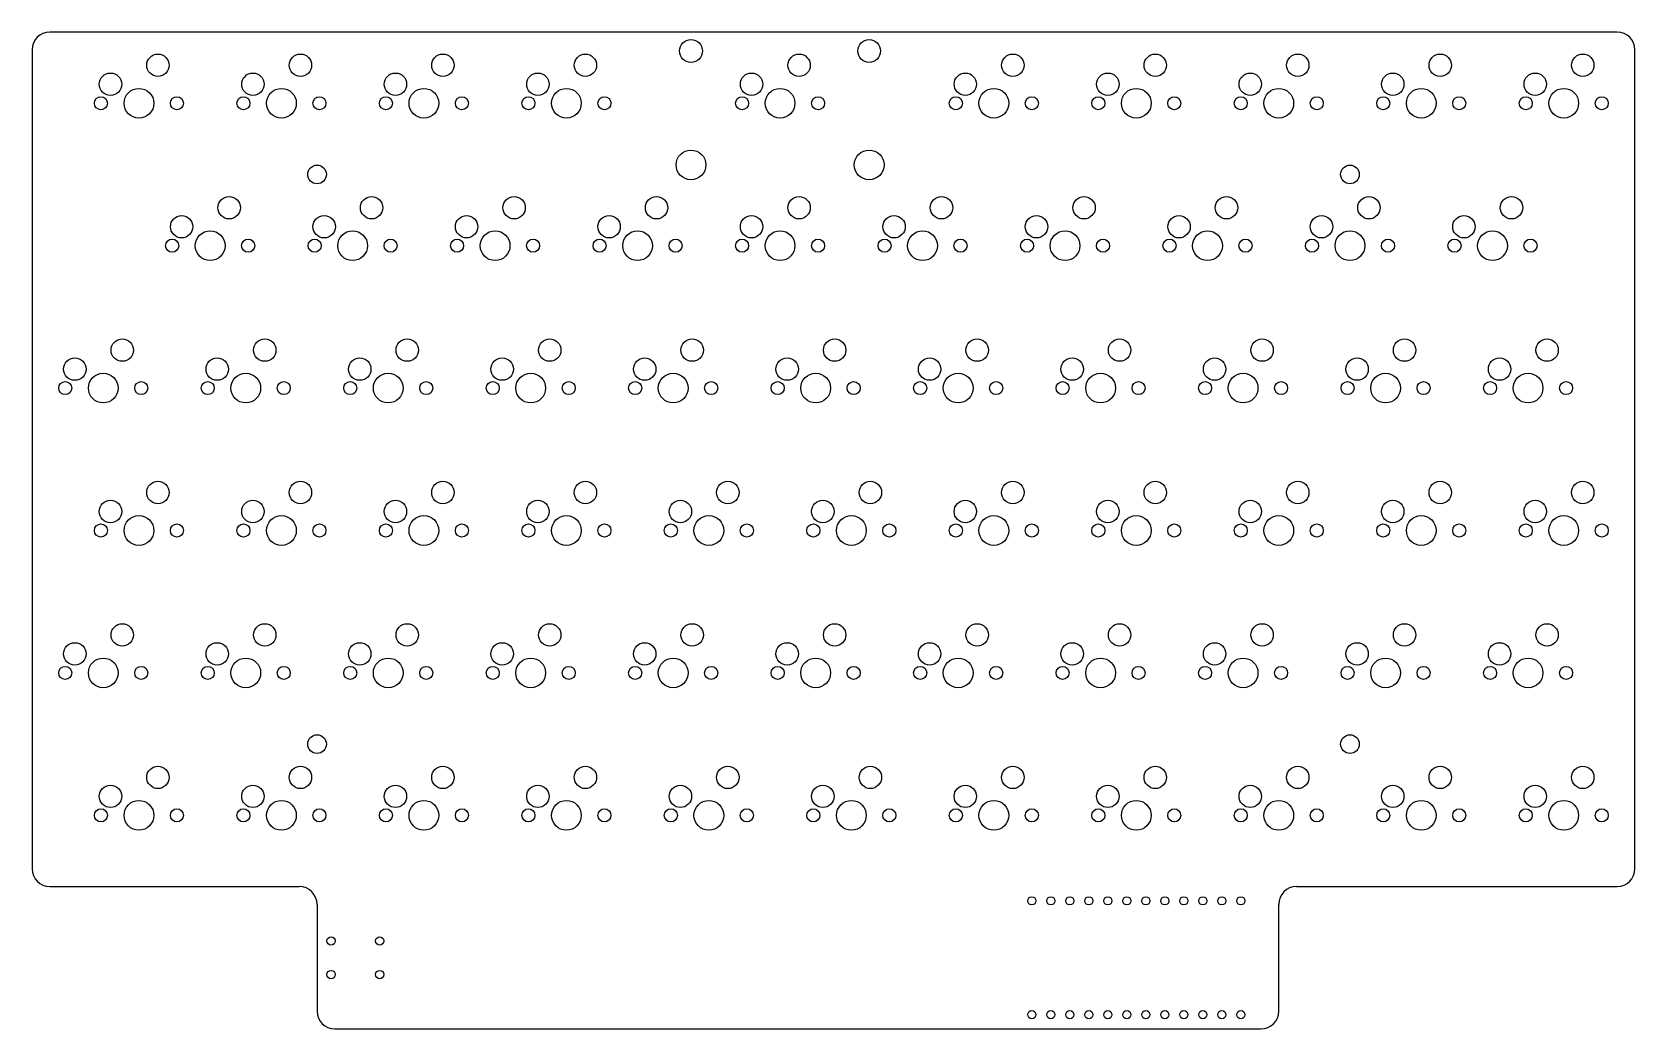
# Model space of a CAD drawing. Header units: millimetres. Extents: x -99 to 115, y -58 to 75.
import ezdxf

# ---------------------------------------------------------------- set-up
doc = ezdxf.new("R2010")
doc.units = ezdxf.units.MM
doc.header["$MEASUREMENT"] = 0
doc.layers.get('0').update_dxf_attribs({"lineweight": 0})

msp = doc.modelspace()

# ---------------------------------------------------------------- linework, layer by layer
at = {"color": 7, "lineweight": 25}
for p, q in [((112.89, 74.97), (-96.66, 74.97)), ((-99.04, 72.58), (-99.04, -36.95)), ((115.27, -36.95), (115.27, 72.58)), ((-96.66, -39.33), (-63.32, -39.33)), ((70.03, -39.34), (112.89, -39.33)), ((-60.94, -41.72), (-60.94, -56)), ((67.65, -56), (67.65, -41.72)), ((-58.56, -58.38), (65.26, -58.38))]:
    msp.add_line(p, q, dxfattribs=at)
for centre, radius in [((-10.94, 72.43), 1.52), ((12.88, 72.43), 1.52), ((-82.21, 70.52), 1.5), ((-63.16, 70.52), 1.5), ((-44.11, 70.52), 1.5), ((-25.06, 70.52), 1.5), ((3.51, 70.52), 1.5), ((32.09, 70.52), 1.5), ((51.14, 70.52), 1.5), ((70.19, 70.52), 1.5), ((89.24, 70.52), 1.5), ((108.29, 70.52), 1.5), ((-88.56, 67.98), 1.5), ((-69.51, 67.98), 1.5), ((-50.46, 67.98), 1.5), ((-31.41, 67.98), 1.5), ((-2.84, 67.98), 1.5), ((25.74, 67.98), 1.5), ((44.79, 67.98), 1.5), ((63.84, 67.98), 1.5), ((82.89, 67.98), 1.5), ((101.94, 67.98), 1.5), ((-84.75, 65.44), 1.99), ((-65.7, 65.44), 1.99), ((-46.65, 65.44), 1.99), ((-27.6, 65.44), 1.99), ((0.97, 65.44), 1.99), ((29.55, 65.44), 1.99), ((48.6, 65.44), 1.99), ((67.65, 65.44), 1.99), ((86.7, 65.44), 1.99), ((105.75, 65.44), 1.99), ((-89.83, 65.44), 0.875), ((-79.67, 65.44), 0.875), ((-70.78, 65.44), 0.875), ((-60.62, 65.44), 0.875), ((-51.73, 65.44), 0.875), ((-41.57, 65.44), 0.875), ((-32.68, 65.44), 0.875), ((-22.52, 65.44), 0.875), ((-4.11, 65.44), 0.875), ((6.05, 65.44), 0.875), ((24.47, 65.44), 0.875), ((34.63, 65.44), 0.875), ((43.52, 65.44), 0.875), ((53.68, 65.44), 0.875), ((62.57, 65.44), 0.875), ((72.73, 65.44), 0.875), ((81.62, 65.44), 0.875), ((91.78, 65.44), 0.875), ((100.67, 65.44), 0.875), ((110.83, 65.44), 0.875), ((-10.94, 57.19), 1.99), ((12.88, 57.19), 1.99), ((-60.94, 55.92), 1.25), ((77.17, 55.92), 1.25), ((-72.69, 51.47), 1.5), ((-53.64, 51.47), 1.5), ((-34.59, 51.47), 1.5), ((-15.54, 51.47), 1.5), ((3.51, 51.47), 1.5), ((22.56, 51.47), 1.5), ((41.61, 51.47), 1.5), ((60.66, 51.47), 1.5), ((79.71, 51.47), 1.5), ((98.76, 51.47), 1.5), ((-79.04, 48.93), 1.5), ((-59.99, 48.93), 1.5), ((-40.94, 48.93), 1.5), ((-21.89, 48.93), 1.5), ((-2.84, 48.93), 1.5), ((16.21, 48.93), 1.5), ((35.26, 48.93), 1.5), ((54.31, 48.93), 1.5), ((73.36, 48.93), 1.5), ((92.41, 48.93), 1.5), ((-80.31, 46.39), 0.875), ((-75.23, 46.39), 1.99), ((-70.15, 46.39), 0.875), ((-61.26, 46.39), 0.875), ((-56.18, 46.39), 1.99), ((-51.1, 46.39), 0.875), ((-42.21, 46.39), 0.875), ((-37.13, 46.39), 1.99), ((-32.05, 46.39), 0.875), ((-23.16, 46.39), 0.875), ((-18.08, 46.39), 1.99), ((-13, 46.39), 0.875), ((-4.11, 46.39), 0.875), ((0.97, 46.39), 1.99), ((6.05, 46.39), 0.875), ((14.94, 46.39), 0.875), ((20.02, 46.39), 1.99), ((25.1, 46.39), 0.875), ((33.99, 46.39), 0.875), ((39.07, 46.39), 1.99), ((44.15, 46.39), 0.875), ((53.04, 46.39), 0.875), ((58.12, 46.39), 1.99), ((63.2, 46.39), 0.875), ((72.09, 46.39), 0.875), ((77.17, 46.39), 1.99), ((82.25, 46.39), 0.875), ((91.14, 46.39), 0.875), ((96.22, 46.39), 1.99), ((101.3, 46.39), 0.875), ((-86.98, 32.42), 1.5), ((-67.93, 32.42), 1.5), ((-48.88, 32.42), 1.5), ((-29.83, 32.42), 1.5), ((-10.78, 32.42), 1.5), ((8.27, 32.42), 1.5), ((27.32, 32.42), 1.5), ((46.37, 32.42), 1.5), ((65.42, 32.42), 1.5), ((84.47, 32.42), 1.5), ((103.52, 32.42), 1.5), ((-93.33, 29.88), 1.5), ((-74.28, 29.88), 1.5), ((-55.23, 29.88), 1.5), ((-36.18, 29.88), 1.5), ((-17.13, 29.88), 1.5), ((1.92, 29.88), 1.5), ((20.97, 29.88), 1.5), ((40.02, 29.88), 1.5), ((59.07, 29.88), 1.5), ((78.12, 29.88), 1.5), ((97.17, 29.88), 1.5), ((-94.6, 27.34), 0.875), ((-89.52, 27.34), 1.99), ((-84.44, 27.34), 0.875), ((-75.55, 27.34), 0.875), ((-70.47, 27.34), 1.99), ((-65.39, 27.34), 0.875), ((-56.5, 27.34), 0.875), ((-51.42, 27.34), 1.99), ((-46.34, 27.34), 0.875), ((-37.45, 27.34), 0.875), ((-32.37, 27.34), 1.99), ((-27.29, 27.34), 0.875), ((-18.4, 27.34), 0.875), ((-13.32, 27.34), 1.99), ((-8.24, 27.34), 0.875), ((0.65, 27.34), 0.875), ((5.73, 27.34), 1.99), ((10.81, 27.34), 0.875), ((19.7, 27.34), 0.875), ((24.78, 27.34), 1.99), ((29.86, 27.34), 0.875), ((38.75, 27.34), 0.875), ((43.83, 27.34), 1.99), ((48.91, 27.34), 0.875), ((57.8, 27.34), 0.875), ((62.88, 27.34), 1.99), ((67.96, 27.34), 0.875), ((76.85, 27.34), 0.875), ((81.93, 27.34), 1.99), ((87.01, 27.34), 0.875), ((95.9, 27.34), 0.875), ((100.98, 27.34), 1.99), ((106.06, 27.34), 0.875), ((-82.21, 13.37), 1.5), ((-63.16, 13.37), 1.5), ((-44.11, 13.37), 1.5), ((-25.06, 13.37), 1.5), ((-6.01, 13.37), 1.5), ((13.04, 13.37), 1.5), ((32.09, 13.37), 1.5), ((51.14, 13.37), 1.5), ((70.19, 13.37), 1.5), ((89.24, 13.37), 1.5), ((108.29, 13.37), 1.5), ((-88.56, 10.83), 1.5), ((-69.51, 10.83), 1.5), ((-50.46, 10.83), 1.5), ((-31.41, 10.83), 1.5), ((-12.36, 10.83), 1.5), ((6.69, 10.83), 1.5), ((25.74, 10.83), 1.5), ((44.79, 10.83), 1.5), ((63.84, 10.83), 1.5), ((82.89, 10.83), 1.5), ((101.94, 10.83), 1.5), ((-89.83, 8.29), 0.875), ((-84.75, 8.29), 1.99), ((-79.67, 8.29), 0.875), ((-70.78, 8.29), 0.875), ((-65.7, 8.29), 1.99), ((-60.62, 8.29), 0.875), ((-51.73, 8.29), 0.875), ((-46.65, 8.29), 1.99), ((-41.57, 8.29), 0.875), ((-32.68, 8.29), 0.875), ((-27.6, 8.29), 1.99), ((-22.52, 8.29), 0.875), ((-13.63, 8.29), 0.875), ((-8.55, 8.29), 1.99), ((-3.47, 8.29), 0.875), ((5.42, 8.29), 0.875), ((10.5, 8.29), 1.99), ((15.58, 8.29), 0.875), ((24.47, 8.29), 0.875), ((29.55, 8.29), 1.99), ((34.63, 8.29), 0.875), ((43.52, 8.29), 0.875), ((48.6, 8.29), 1.99), ((53.68, 8.29), 0.875), ((62.57, 8.29), 0.875), ((67.65, 8.29), 1.99), ((72.73, 8.29), 0.875), ((81.62, 8.29), 0.875), ((86.7, 8.29), 1.99), ((91.78, 8.29), 0.875), ((100.67, 8.29), 0.875), ((105.75, 8.29), 1.99), ((110.83, 8.29), 0.875), ((-86.98, -5.68), 1.5), ((-67.93, -5.68), 1.5), ((-48.88, -5.68), 1.5), ((-29.83, -5.68), 1.5), ((-10.78, -5.68), 1.5), ((8.27, -5.68), 1.5), ((27.32, -5.68), 1.5), ((46.37, -5.68), 1.5), ((65.42, -5.68), 1.5), ((84.47, -5.68), 1.5), ((103.52, -5.68), 1.5), ((-93.33, -8.22), 1.5), ((-74.28, -8.22), 1.5), ((-55.23, -8.22), 1.5), ((-36.18, -8.22), 1.5), ((-17.13, -8.22), 1.5), ((1.92, -8.22), 1.5), ((20.97, -8.22), 1.5), ((40.02, -8.22), 1.5), ((59.07, -8.22), 1.5), ((78.12, -8.22), 1.5), ((97.17, -8.22), 1.5), ((-94.6, -10.76), 0.875), ((-89.52, -10.76), 1.99), ((-84.44, -10.76), 0.875), ((-75.55, -10.76), 0.875), ((-70.47, -10.76), 1.99), ((-65.39, -10.76), 0.875), ((-56.5, -10.76), 0.875), ((-51.42, -10.76), 1.99), ((-46.34, -10.76), 0.875), ((-37.45, -10.76), 0.875), ((-32.37, -10.76), 1.99), ((-27.29, -10.76), 0.875), ((-18.4, -10.76), 0.875), ((-13.32, -10.76), 1.99), ((-8.24, -10.76), 0.875), ((0.65, -10.76), 0.875), ((5.73, -10.76), 1.99), ((10.81, -10.76), 0.875), ((19.7, -10.76), 0.875), ((24.78, -10.76), 1.99), ((29.86, -10.76), 0.875), ((38.75, -10.76), 0.875), ((43.83, -10.76), 1.99), ((48.91, -10.76), 0.875), ((57.8, -10.76), 0.875), ((62.88, -10.76), 1.99), ((67.96, -10.76), 0.875), ((76.85, -10.76), 0.875), ((81.93, -10.76), 1.99), ((87.01, -10.76), 0.875), ((95.9, -10.76), 0.875), ((100.98, -10.76), 1.99), ((106.06, -10.76), 0.875), ((-60.94, -20.28), 1.25), ((77.17, -20.28), 1.25), ((-82.21, -24.73), 1.5), ((-63.16, -24.73), 1.5), ((-44.11, -24.73), 1.5), ((-25.06, -24.73), 1.5), ((-6.01, -24.73), 1.5), ((13.04, -24.73), 1.5), ((32.09, -24.73), 1.5), ((51.14, -24.73), 1.5), ((70.19, -24.73), 1.5), ((89.24, -24.73), 1.5), ((108.29, -24.73), 1.5), ((-88.56, -27.27), 1.5), ((-84.75, -29.81), 1.99), ((-69.51, -27.27), 1.5), ((-65.7, -29.81), 1.99), ((-50.46, -27.27), 1.5), ((-46.65, -29.81), 1.99), ((-31.41, -27.27), 1.5), ((-27.6, -29.81), 1.99), ((-12.36, -27.27), 1.5), ((-8.55, -29.81), 1.99), ((6.69, -27.27), 1.5), ((10.5, -29.81), 1.99), ((25.74, -27.27), 1.5), ((29.55, -29.81), 1.99), ((44.79, -27.27), 1.5), ((48.6, -29.81), 1.99), ((63.84, -27.27), 1.5), ((67.65, -29.81), 1.99), ((82.89, -27.27), 1.5), ((86.7, -29.81), 1.99), ((101.94, -27.27), 1.5), ((105.75, -29.81), 1.99), ((-89.83, -29.81), 0.875), ((-79.67, -29.81), 0.875), ((-70.78, -29.81), 0.875), ((-60.62, -29.81), 0.875), ((-51.73, -29.81), 0.875), ((-41.57, -29.81), 0.875), ((-32.68, -29.81), 0.875), ((-22.52, -29.81), 0.875), ((-13.63, -29.81), 0.875), ((-3.47, -29.81), 0.875), ((5.42, -29.81), 0.875), ((15.58, -29.81), 0.875), ((24.47, -29.81), 0.875), ((34.63, -29.81), 0.875), ((43.52, -29.81), 0.875), ((53.68, -29.81), 0.875), ((62.57, -29.81), 0.875), ((72.73, -29.81), 0.875), ((81.62, -29.81), 0.875), ((91.78, -29.81), 0.875), ((100.67, -29.81), 0.875), ((110.83, -29.81), 0.875), ((34.63, -41.24), 0.546), ((37.17, -41.24), 0.546), ((39.71, -41.24), 0.546), ((42.25, -41.24), 0.546), ((44.79, -41.24), 0.546), ((47.33, -41.24), 0.546), ((49.87, -41.24), 0.546), ((52.41, -41.24), 0.546), ((54.95, -41.24), 0.546), ((57.49, -41.24), 0.546), ((60.03, -41.24), 0.546), ((62.57, -41.24), 0.546), ((-59.06, -46.61), 0.55), ((-52.56, -46.61), 0.55), ((-59.06, -51.11), 0.55), ((-52.56, -51.11), 0.55), ((34.63, -56.48), 0.546), ((37.17, -56.48), 0.546), ((39.71, -56.48), 0.546), ((42.25, -56.48), 0.546), ((44.79, -56.48), 0.546), ((47.33, -56.48), 0.546), ((49.87, -56.48), 0.546), ((52.41, -56.48), 0.546), ((54.95, -56.48), 0.546), ((57.49, -56.48), 0.546), ((60.03, -56.48), 0.546), ((62.57, -56.48), 0.546)]:
    msp.add_circle(centre, radius, dxfattribs=at)
for points in [[(-96.66, 74.97), (-97.98, 74.97), (-99.04, 73.9), (-99.04, 72.58)], [(115.27, 72.58), (115.27, 73.9), (114.2, 74.97), (112.89, 74.97)], [(-99.04, -36.95), (-99.04, -38.27), (-97.98, -39.33), (-96.66, -39.33)], [(112.89, -39.34), (114.2, -39.33), (115.27, -38.27), (115.27, -36.95)], [(-60.94, -41.72), (-60.94, -40.4), (-62.01, -39.33), (-63.32, -39.33)], [(70.03, -39.34), (68.71, -39.34), (67.65, -40.4), (67.65, -41.72)], [(-60.94, -56), (-60.94, -57.32), (-59.88, -58.38), (-58.56, -58.38)]]:
    msp.add_open_spline(points, degree=3, dxfattribs=at)
msp.add_open_spline([(65.26, -58.38), (66.58, -58.38), (67.64, -57.32), (67.65, -56), (67.65, -56), (67.65, -56), (67.65, -56)], degree=3, knots=[0, 0, 0, 0, 1, 1, 1, 2, 2, 2, 2], dxfattribs=at)

doc.saveas('drawing.dxf')
